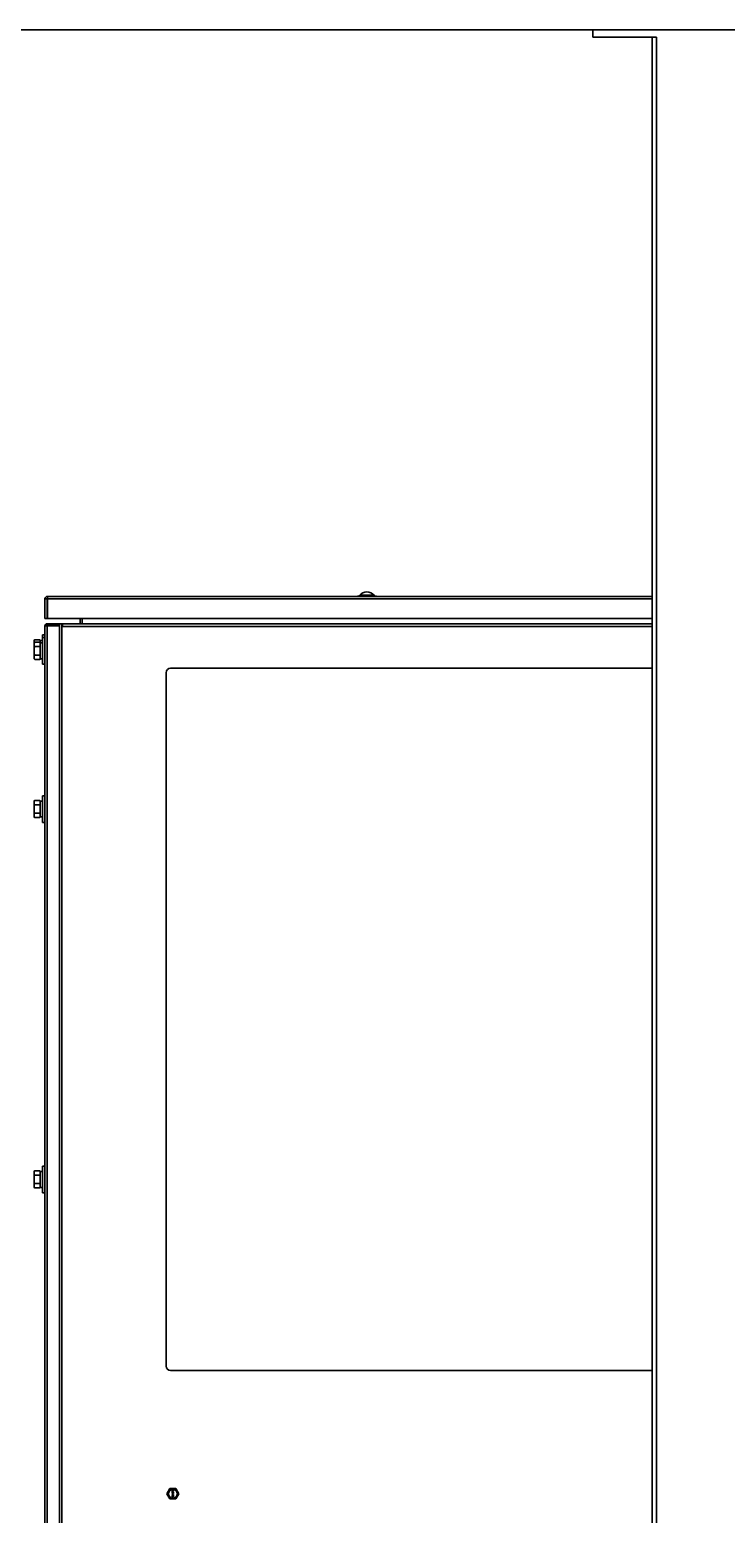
# Model space of a CAD drawing. Header units: millimetres. Extents: x 32496 to 166256, y 3504 to 23939.
# Drawn here: x 49452 to 49922, y 16720 to 17722 of the extents above; entities that cross this region are included whole.
import ezdxf

# ---------------------------------------------------------------- set-up
doc = ezdxf.new("R2010")
doc.units = ezdxf.units.MM
doc.layers.get('0').update_dxf_attribs({"lineweight": 35})

msp = doc.modelspace()

# ---------------------------------------------------------------- linework, layer by layer
at = {"linetype": 'Continuous'}
for p, q in [((52008.64, 17722.349), (40048.64, 17722.349)), ((50011.64, 17722.349), (49831.64, 17722.349)), ((49831.64, 17717.349), (49831.64, 17722.349)), ((49874.64, 17717.349), (49831.64, 17717.349)), ((49871.64, 17717.349), (49871.64, 15208.349)), ((49874.64, 17717.349), (49874.64, 15208.349)), ((49463.44, 17338.149), (49461.94, 17338.149)), ((49461.94, 17338.149), (49461.94, 17324.849)), ((49463.44, 17338.149), (49463.44, 17324.849)), ((49463.64, 17339.849), (49871.64, 17339.849)), ((49463.64, 17324.849), (49463.64, 17339.849)), ((49871.64, 17338.149), (49463.64, 17338.149)), ((49676.661, 17340.682), (49674.295, 17340.682)), ((49681.618, 17340.682), (49676.661, 17340.682)), ((49683.978, 17340.682), (49681.618, 17340.682)), ((49683.985, 17340.682), (49683.978, 17340.682)), ((49463.44, 17324.849), (49461.94, 17324.849)), ((49461.94, 17319.949), (49471.64, 17319.949)), ((49461.94, 17198.994), (49461.94, 17319.949)), ((49471.64, 17321.349), (49463.34, 17321.349)), ((49463.34, 17320.149), (49463.34, 17321.349)), ((49471.64, 17320.149), (49463.34, 17320.149)), ((49463.34, 17319.949), (49463.34, 16307.849)), ((49871.64, 17324.849), (49463.64, 17324.849)), ((49471.64, 17321.349), (49871.64, 17321.349)), ((49471.64, 15308.349), (49471.64, 17321.349)), ((49473.34, 17321.349), (49473.34, 15308.349)), ((49473.84, 17321.349), (49473.84, 17319.649)), ((49871.64, 17319.649), (49473.84, 17319.649)), ((49485.64, 17321.349), (49485.64, 17324.849)), ((49487.14, 17324.849), (49487.14, 17321.349)), ((49454.74, 17310.322), (49455.011, 17310.593)), ((49454.74, 17310.322), (49454.74, 17308.572)), ((49454.74, 17308.572), (49455.011, 17308.843)), ((49454.74, 17297.625), (49454.74, 17308.572)), ((49455.04, 17310.622), (49455.011, 17310.593)), ((49455.04, 17308.872), (49455.011, 17308.843)), ((49458.44, 17310.622), (49455.04, 17310.622)), ((49458.44, 17308.872), (49455.04, 17308.872)), ((49458.44, 17306.03), (49455.04, 17306.03)), ((49458.44, 17310.622), (49458.469, 17310.593)), ((49458.44, 17308.872), (49458.469, 17308.843)), ((49458.74, 17310.322), (49458.469, 17310.593)), ((49458.74, 17308.572), (49458.469, 17308.843)), ((49458.74, 17308.547), (49458.74, 17310.322)), ((49460.34, 17310.199), (49458.74, 17310.199)), ((49458.74, 17297.625), (49458.74, 17308.572)), ((49460.34, 17308.449), (49458.74, 17308.449)), ((49461.94, 17313.849), (49460.34, 17313.849)), ((49460.34, 17313.849), (49460.34, 17312.099)), ((49461.94, 17312.099), (49460.34, 17312.099)), ((49460.34, 17312.099), (49460.34, 17294.099)), ((49454.74, 17297.625), (49455.011, 17297.354)), ((49458.44, 17300.256), (49455.04, 17300.256)), ((49458.44, 17297.325), (49455.04, 17297.325)), ((49458.74, 17297.625), (49458.469, 17297.354)), ((49460.34, 17297.749), (49458.74, 17297.749)), ((49461.94, 17294.099), (49460.34, 17294.099)), ((49543.64, 16820.349), (49543.64, 17288.349)), ((49546.64, 17291.349), (49871.64, 17291.349)), ((49461.94, 17205.349), (49460.34, 17205.349)), ((49460.34, 17205.349), (49460.34, 17187.349)), ((49454.74, 17201.822), (49455.011, 17202.093)), ((49454.74, 17190.875), (49454.74, 17201.822)), ((49455.04, 17202.122), (49455.011, 17202.093)), ((49458.44, 17202.122), (49455.04, 17202.122)), ((49458.44, 17199.28), (49455.04, 17199.28)), ((49458.44, 17202.122), (49458.469, 17202.093)), ((49458.74, 17201.822), (49458.469, 17202.093)), ((49458.74, 17190.875), (49458.74, 17201.822)), ((49460.34, 17201.699), (49458.74, 17201.699)), ((49461.94, 17193.73), (49461.94, 17198.994)), ((49454.74, 17190.875), (49455.011, 17190.604)), ((49458.44, 17193.506), (49455.04, 17193.506)), ((49458.44, 17190.575), (49455.04, 17190.575)), ((49458.74, 17190.875), (49458.469, 17190.604)), ((49460.34, 17190.999), (49458.74, 17190.999)), ((49461.94, 17187.349), (49460.34, 17187.349)), ((49461.94, 16948.994), (49461.94, 17193.73)), ((49461.94, 16955.349), (49460.34, 16955.349)), ((49460.34, 16955.349), (49460.34, 16937.349)), ((49454.74, 16951.822), (49455.011, 16952.093)), ((49454.74, 16940.875), (49454.74, 16951.822)), ((49455.04, 16952.122), (49455.011, 16952.093)), ((49458.44, 16952.122), (49455.04, 16952.122)), ((49458.44, 16949.28), (49455.04, 16949.28)), ((49458.44, 16952.122), (49458.469, 16952.093)), ((49458.74, 16951.822), (49458.469, 16952.093)), ((49458.74, 16940.875), (49458.74, 16951.822)), ((49460.34, 16951.699), (49458.74, 16951.699)), ((49461.94, 16943.73), (49461.94, 16948.994)), ((49454.74, 16940.875), (49455.011, 16940.604)), ((49458.44, 16943.506), (49455.04, 16943.506)), ((49458.44, 16940.575), (49455.04, 16940.575)), ((49458.74, 16940.875), (49458.469, 16940.604)), ((49460.34, 16940.999), (49458.74, 16940.999)), ((49461.94, 16937.349), (49460.34, 16937.349)), ((49461.94, 16698.994), (49461.94, 16943.73)), ((49871.64, 16817.349), (49546.64, 16817.349)), ((49544.214, 16734.189), (49546.235, 16737.689)), ((49546.235, 16730.689), (49544.214, 16734.189)), ((49550.277, 16737.689), (49546.235, 16737.689)), ((49547.756, 16736.289), (49548.756, 16736.289)), ((49547.756, 16736.164), (49547.756, 16736.289)), ((49548.543, 16736.164), (49547.756, 16736.164)), ((49548.543, 16736.164), (49547.756, 16735.872)), ((49547.756, 16735.705), (49547.756, 16735.872)), ((49547.756, 16735.705), (49548.543, 16735.414)), ((49547.756, 16735.414), (49548.543, 16735.414)), ((49547.756, 16735.289), (49547.756, 16735.414)), ((49548.756, 16735.289), (49547.756, 16735.289)), ((49547.777, 16734.893), (49547.756, 16734.789)), ((49547.756, 16734.684), (49547.756, 16734.789)), ((49547.756, 16734.684), (49547.777, 16734.58)), ((49547.756, 16733.747), (49547.862, 16733.747)), ((49547.756, 16732.997), (49547.756, 16733.747)), ((49547.841, 16734.997), (49547.777, 16734.893)), ((49547.777, 16734.58), (49547.841, 16734.476)), ((49547.926, 16735.059), (49547.841, 16734.997)), ((49547.841, 16734.476), (49547.926, 16734.414)), ((49547.862, 16735.789), (49548.756, 16736.101)), ((49548.756, 16735.476), (49547.862, 16735.789)), ((49547.862, 16734.809), (49547.884, 16734.872)), ((49547.862, 16734.809), (49547.862, 16734.664)), ((49547.884, 16734.601), (49547.862, 16734.664)), ((49548.394, 16733.164), (49547.862, 16733.747)), ((49547.884, 16734.872), (49547.926, 16734.934)), ((49547.926, 16734.539), (49547.884, 16734.601)), ((49548.032, 16735.101), (49547.926, 16735.059)), ((49547.926, 16734.934), (49547.99, 16734.976)), ((49547.99, 16734.497), (49547.926, 16734.539)), ((49547.926, 16734.414), (49548.032, 16734.372)), ((49547.99, 16734.976), (49548.054, 16734.997)), ((49548.054, 16734.476), (49547.99, 16734.497)), ((49548.181, 16735.122), (49548.032, 16735.101)), ((49548.139, 16734.372), (49548.032, 16734.372)), ((49548.118, 16734.997), (49548.054, 16734.997)), ((49548.054, 16734.476), (49548.118, 16734.476)), ((49548.075, 16734.08), (49548.224, 16734.08)), ((49548.075, 16734.039), (49548.075, 16734.08)), ((49548.224, 16734.039), (49548.075, 16734.039)), ((49548.118, 16734.997), (49548.181, 16734.976)), ((49548.181, 16734.497), (49548.118, 16734.476)), ((49548.139, 16734.205), (49548.118, 16734.184)), ((49548.118, 16734.184), (49548.224, 16734.08)), ((49548.224, 16734.039), (49548.118, 16733.934)), ((49548.118, 16733.934), (49548.139, 16733.914)), ((49548.139, 16734.372), (49548.245, 16734.414)), ((49548.266, 16734.08), (49548.139, 16734.205)), ((49548.139, 16733.914), (49548.266, 16734.039)), ((49548.181, 16735.122), (49548.33, 16735.122)), ((49548.181, 16734.976), (49548.224, 16734.934)), ((49548.224, 16734.539), (49548.181, 16734.497)), ((49548.224, 16734.934), (49548.266, 16734.872)), ((49548.266, 16734.601), (49548.224, 16734.539)), ((49548.245, 16734.414), (49548.309, 16734.476)), ((49548.266, 16734.872), (49548.288, 16734.809)), ((49548.288, 16734.664), (49548.266, 16734.601)), ((49548.394, 16734.205), (49548.266, 16734.08)), ((49548.266, 16734.039), (49548.394, 16733.914)), ((49548.33, 16735.018), (49548.288, 16735.018)), ((49548.373, 16734.893), (49548.288, 16735.018)), ((49548.288, 16734.664), (49548.288, 16734.809)), ((49548.309, 16734.476), (49548.373, 16734.58)), ((49548.309, 16734.08), (49548.415, 16734.184)), ((49548.309, 16734.08), (49548.458, 16734.08)), ((49548.458, 16734.039), (49548.309, 16734.039)), ((49548.415, 16733.934), (49548.309, 16734.039)), ((49548.479, 16735.101), (49548.33, 16735.122)), ((49548.33, 16735.018), (49548.458, 16734.997)), ((49548.394, 16734.789), (49548.373, 16734.893)), ((49548.373, 16734.58), (49548.394, 16734.684)), ((49548.394, 16734.789), (49548.394, 16734.684)), ((49548.415, 16734.184), (49548.394, 16734.205)), ((49548.394, 16733.914), (49548.415, 16733.934)), ((49548.458, 16734.997), (49548.522, 16734.976)), ((49548.458, 16734.08), (49548.458, 16734.039)), ((49548.586, 16735.059), (49548.479, 16735.101)), ((49548.522, 16734.976), (49548.586, 16734.934)), ((49548.586, 16734.559), (49548.522, 16734.518)), ((49548.522, 16734.414), (49548.522, 16734.518)), ((49548.522, 16734.414), (49548.586, 16734.434)), ((49548.671, 16734.997), (49548.586, 16735.059)), ((49548.586, 16734.934), (49548.628, 16734.872)), ((49548.628, 16734.622), (49548.586, 16734.559)), ((49548.586, 16734.434), (49548.671, 16734.497)), ((49548.628, 16734.872), (49548.649, 16734.809)), ((49548.649, 16734.684), (49548.628, 16734.622)), ((49548.649, 16734.684), (49548.649, 16734.809)), ((49548.735, 16734.893), (49548.671, 16734.997)), ((49548.671, 16734.497), (49548.735, 16734.601)), ((49548.756, 16734.789), (49548.735, 16734.893)), ((49548.735, 16734.601), (49548.756, 16734.705)), ((49548.756, 16736.289), (49548.756, 16736.101)), ((49548.756, 16735.476), (49548.756, 16735.289)), ((49548.756, 16734.789), (49548.756, 16734.705)), ((49550.277, 16737.689), (49552.297, 16734.189)), ((49552.297, 16734.189), (49550.277, 16730.689)), ((49546.235, 16730.689), (49550.277, 16730.689)), ((49547.862, 16732.997), (49547.756, 16732.997)), ((49547.777, 16732.58), (49547.756, 16732.455)), ((49547.756, 16732.455), (49547.777, 16732.33)), ((49547.841, 16732.684), (49547.777, 16732.58)), ((49547.777, 16732.33), (49547.841, 16732.226)), ((49547.905, 16732.747), (49547.841, 16732.684)), ((49547.841, 16732.226), (49547.905, 16732.164)), ((49547.862, 16733.58), (49548.33, 16733.059)), ((49547.862, 16733.58), (49547.862, 16732.997)), ((49547.862, 16732.455), (49547.884, 16732.559)), ((49547.884, 16732.351), (49547.862, 16732.455)), ((49547.884, 16732.559), (49547.926, 16732.622)), ((49547.926, 16732.289), (49547.884, 16732.351)), ((49547.99, 16732.789), (49547.905, 16732.747)), ((49547.905, 16732.164), (49547.99, 16732.122)), ((49547.926, 16732.622), (49548.054, 16732.705)), ((49548.054, 16732.205), (49547.926, 16732.289)), ((49548.054, 16732.809), (49547.99, 16732.789)), ((49547.99, 16732.122), (49548.054, 16732.101)), ((49548.16, 16732.83), (49548.054, 16732.809)), ((49548.054, 16732.705), (49548.181, 16732.726)), ((49548.181, 16732.184), (49548.054, 16732.205)), ((49548.054, 16732.101), (49548.16, 16732.08)), ((49548.16, 16732.83), (49548.352, 16732.83)), ((49548.352, 16732.08), (49548.16, 16732.08)), ((49548.33, 16732.726), (49548.181, 16732.726)), ((49548.181, 16732.184), (49548.33, 16732.184)), ((49548.33, 16733.059), (49548.394, 16733.018)), ((49548.33, 16732.726), (49548.458, 16732.705)), ((49548.458, 16732.205), (49548.33, 16732.184)), ((49548.458, 16732.809), (49548.352, 16732.83)), ((49548.352, 16732.08), (49548.458, 16732.101)), ((49548.479, 16733.122), (49548.394, 16733.164)), ((49548.394, 16733.018), (49548.479, 16732.997)), ((49548.522, 16732.789), (49548.458, 16732.809)), ((49548.458, 16732.705), (49548.586, 16732.622)), ((49548.586, 16732.289), (49548.458, 16732.205)), ((49548.458, 16732.101), (49548.522, 16732.122)), ((49548.479, 16733.122), (49548.522, 16733.122)), ((49548.522, 16732.997), (49548.479, 16732.997)), ((49548.607, 16733.705), (49548.522, 16733.726)), ((49548.522, 16733.622), (49548.522, 16733.726)), ((49548.522, 16733.622), (49548.586, 16733.58)), ((49548.586, 16733.164), (49548.522, 16733.122)), ((49548.522, 16732.997), (49548.607, 16733.018)), ((49548.607, 16732.747), (49548.522, 16732.789)), ((49548.522, 16732.122), (49548.607, 16732.164)), ((49548.586, 16733.58), (49548.628, 16733.518)), ((49548.628, 16733.226), (49548.586, 16733.164)), ((49548.586, 16732.622), (49548.628, 16732.559)), ((49548.628, 16732.351), (49548.586, 16732.289)), ((49548.692, 16733.622), (49548.607, 16733.705)), ((49548.607, 16733.018), (49548.692, 16733.101)), ((49548.671, 16732.684), (49548.607, 16732.747)), ((49548.607, 16732.164), (49548.671, 16732.226)), ((49548.628, 16733.518), (49548.649, 16733.414)), ((49548.649, 16733.33), (49548.628, 16733.226)), ((49548.628, 16732.559), (49548.649, 16732.455)), ((49548.649, 16732.455), (49548.628, 16732.351)), ((49548.649, 16733.33), (49548.649, 16733.414)), ((49548.735, 16732.58), (49548.671, 16732.684)), ((49548.671, 16732.226), (49548.735, 16732.33)), ((49548.735, 16733.539), (49548.692, 16733.622)), ((49548.692, 16733.101), (49548.735, 16733.184)), ((49548.756, 16733.393), (49548.735, 16733.539)), ((49548.735, 16733.184), (49548.756, 16733.309)), ((49548.756, 16732.455), (49548.735, 16732.58)), ((49548.735, 16732.33), (49548.756, 16732.455)), ((49548.756, 16733.393), (49548.756, 16733.309))]:
    msp.add_line(p, q, dxfattribs=at)
msp.add_circle((49548.256, 16734.189), 3, dxfattribs=at)
for centre, radius, start, end in [((49463.64, 17338.149), 1.7, 90, 180), ((49463.64, 17338.149), 0.2, 90, 180), ((49672.432, 17342.349), 2.5, 270, 318.189685), ((49679.14, 17336.349), 6.5, 41.810315, 138.189685), ((49685.848, 17342.349), 2.5, 221.810315, 270), ((49463.34, 17319.949), 1.4, 90, 180), ((49463.34, 17319.949), 0.2, 90, 180), ((49457.554, 17299.915), 3.606, 218.710278, 219.133907), ((49458.877, 17301.105), 5.386, 224.124568, 224.565238), ((49454.604, 17301.104), 5.384, 315.434774, 315.875446), ((49455.925, 17299.916), 3.607, 320.864103, 321.289719), ((49546.64, 17288.349), 3, 90, 180), ((49457.554, 17193.165), 3.606, 218.710278, 219.133907), ((49458.877, 17194.355), 5.386, 224.124568, 224.565238), ((49454.604, 17194.354), 5.384, 315.434774, 315.875446), ((49455.925, 17193.166), 3.607, 320.864103, 321.289719), ((49457.554, 16943.165), 3.606, 218.710278, 219.133907), ((49458.877, 16944.355), 5.386, 224.124568, 224.565238), ((49454.604, 16944.354), 5.384, 315.434774, 315.875446), ((49455.925, 16943.166), 3.607, 320.864103, 321.289719), ((49546.64, 16820.349), 3, 180, 270)]:
    msp.add_arc(centre, radius, start, end, dxfattribs=at)
for points, knots in [([(49455.011, 17310.593), (49454.986, 17310.569), (49454.893, 17310.473), (49454.803, 17310.374), (49454.74, 17310.297)], [0, 0, 0, 0, 0.25506254, 1, 1, 1, 1]), ([(49455.011, 17308.843), (49454.986, 17308.819), (49454.893, 17308.723), (49454.803, 17308.624), (49454.74, 17308.547)], [0, 0, 0, 0, 0.25506254, 1, 1, 1, 1]), ([(49454.74, 17306.355), (49454.763, 17306.327), (49454.858, 17306.215), (49454.96, 17306.108), (49455.04, 17306.03)], [0, 0, 0, 0, 0.24440758, 1, 1, 1, 1]), ([(49458.74, 17306.355), (49458.717, 17306.327), (49458.621, 17306.215), (49458.519, 17306.108), (49458.44, 17306.03)], [0, 0, 0, 0, 0.24440758, 1, 1, 1, 1]), ([(49458.469, 17310.593), (49458.493, 17310.569), (49458.587, 17310.473), (49458.676, 17310.374), (49458.74, 17310.297)], [0, 0, 0, 0, 0.25506155, 1, 1, 1, 1]), ([(49458.469, 17308.843), (49458.493, 17308.819), (49458.587, 17308.723), (49458.676, 17308.624), (49458.74, 17308.547)], [0, 0, 0, 0, 0.25506155, 1, 1, 1, 1]), ([(49455.04, 17300.256), (49455.013, 17300.229), (49454.909, 17300.121), (49454.81, 17300.009), (49454.74, 17299.921)], [0, 0, 0, 0, 0.2552115, 1, 1, 1, 1]), ([(49454.757, 17297.64), (49454.776, 17297.615), (49454.858, 17297.518), (49454.944, 17297.424), (49455.011, 17297.355)], [0, 0, 0, 0, 0.24549562, 1, 1, 1, 1]), ([(49458.44, 17300.256), (49458.467, 17300.229), (49458.571, 17300.121), (49458.67, 17300.009), (49458.74, 17299.921)], [0, 0, 0, 0, 0.2552107, 1, 1, 1, 1]), ([(49458.723, 17297.64), (49458.703, 17297.615), (49458.622, 17297.518), (49458.536, 17297.424), (49458.469, 17297.355)], [0, 0, 0, 0, 0.24549738, 1, 1, 1, 1]), ([(49455.011, 17202.093), (49454.986, 17202.069), (49454.893, 17201.973), (49454.803, 17201.874), (49454.74, 17201.797)], [0, 0, 0, 0, 0.25506254, 1, 1, 1, 1]), ([(49454.74, 17199.605), (49454.763, 17199.577), (49454.858, 17199.465), (49454.96, 17199.358), (49455.04, 17199.28)], [0, 0, 0, 0, 0.24440758, 1, 1, 1, 1]), ([(49458.74, 17199.605), (49458.717, 17199.577), (49458.621, 17199.465), (49458.519, 17199.358), (49458.44, 17199.28)], [0, 0, 0, 0, 0.24440758, 1, 1, 1, 1]), ([(49458.469, 17202.093), (49458.493, 17202.069), (49458.587, 17201.973), (49458.676, 17201.874), (49458.74, 17201.797)], [0, 0, 0, 0, 0.25506155, 1, 1, 1, 1]), ([(49455.04, 17193.506), (49455.013, 17193.479), (49454.909, 17193.371), (49454.81, 17193.259), (49454.74, 17193.171)], [0, 0, 0, 0, 0.2552115, 1, 1, 1, 1]), ([(49454.757, 17190.89), (49454.776, 17190.865), (49454.858, 17190.768), (49454.944, 17190.674), (49455.011, 17190.605)], [0, 0, 0, 0, 0.24549562, 1, 1, 1, 1]), ([(49458.44, 17193.506), (49458.467, 17193.479), (49458.571, 17193.371), (49458.67, 17193.259), (49458.74, 17193.171)], [0, 0, 0, 0, 0.2552107, 1, 1, 1, 1]), ([(49458.723, 17190.889), (49458.703, 17190.865), (49458.622, 17190.768), (49458.536, 17190.674), (49458.469, 17190.605)], [0, 0, 0, 0, 0.24549738, 1, 1, 1, 1]), ([(49455.011, 16952.093), (49454.986, 16952.069), (49454.893, 16951.973), (49454.803, 16951.874), (49454.74, 16951.797)], [0, 0, 0, 0, 0.25506254, 1, 1, 1, 1]), ([(49454.74, 16949.605), (49454.763, 16949.577), (49454.858, 16949.465), (49454.96, 16949.358), (49455.04, 16949.28)], [0, 0, 0, 0, 0.24440758, 1, 1, 1, 1]), ([(49458.74, 16949.605), (49458.717, 16949.577), (49458.621, 16949.465), (49458.519, 16949.358), (49458.44, 16949.28)], [0, 0, 0, 0, 0.24440758, 1, 1, 1, 1]), ([(49458.469, 16952.093), (49458.493, 16952.069), (49458.587, 16951.973), (49458.676, 16951.874), (49458.74, 16951.797)], [0, 0, 0, 0, 0.25506155, 1, 1, 1, 1]), ([(49455.04, 16943.506), (49455.013, 16943.479), (49454.909, 16943.371), (49454.81, 16943.259), (49454.74, 16943.171)], [0, 0, 0, 0, 0.2552115, 1, 1, 1, 1]), ([(49454.757, 16940.89), (49454.776, 16940.865), (49454.858, 16940.768), (49454.944, 16940.674), (49455.011, 16940.605)], [0, 0, 0, 0, 0.24549562, 1, 1, 1, 1]), ([(49458.44, 16943.506), (49458.467, 16943.479), (49458.571, 16943.371), (49458.67, 16943.259), (49458.74, 16943.171)], [0, 0, 0, 0, 0.2552107, 1, 1, 1, 1]), ([(49458.723, 16940.889), (49458.703, 16940.865), (49458.622, 16940.768), (49458.536, 16940.674), (49458.469, 16940.605)], [0, 0, 0, 0, 0.24549738, 1, 1, 1, 1])]:
    msp.add_open_spline(points, degree=3, knots=knots, dxfattribs=at)
for points in [[(49455.04, 17306.03), (49454.932, 17305.814), (49454.831, 17305.594), (49454.74, 17305.37)], [(49458.44, 17306.03), (49458.548, 17305.814), (49458.649, 17305.594), (49458.74, 17305.37)], [(49454.74, 17300.916), (49454.831, 17300.692), (49454.932, 17300.473), (49455.04, 17300.256)], [(49458.74, 17300.916), (49458.649, 17300.692), (49458.548, 17300.473), (49458.44, 17300.256)], [(49455.04, 17199.28), (49454.932, 17199.064), (49454.831, 17198.844), (49454.74, 17198.62)], [(49458.44, 17199.28), (49458.548, 17199.064), (49458.649, 17198.844), (49458.74, 17198.62)], [(49454.74, 17194.166), (49454.831, 17193.942), (49454.932, 17193.722), (49455.04, 17193.506)], [(49458.74, 17194.166), (49458.649, 17193.942), (49458.548, 17193.722), (49458.44, 17193.506)], [(49455.04, 16949.28), (49454.932, 16949.064), (49454.831, 16948.844), (49454.74, 16948.62)], [(49458.44, 16949.28), (49458.548, 16949.064), (49458.649, 16948.844), (49458.74, 16948.62)], [(49454.74, 16944.166), (49454.831, 16943.942), (49454.932, 16943.722), (49455.04, 16943.506)], [(49458.74, 16944.166), (49458.649, 16943.942), (49458.548, 16943.722), (49458.44, 16943.506)]]:
    msp.add_open_spline(points, degree=3, dxfattribs=at)

doc.saveas('drawing.dxf')
